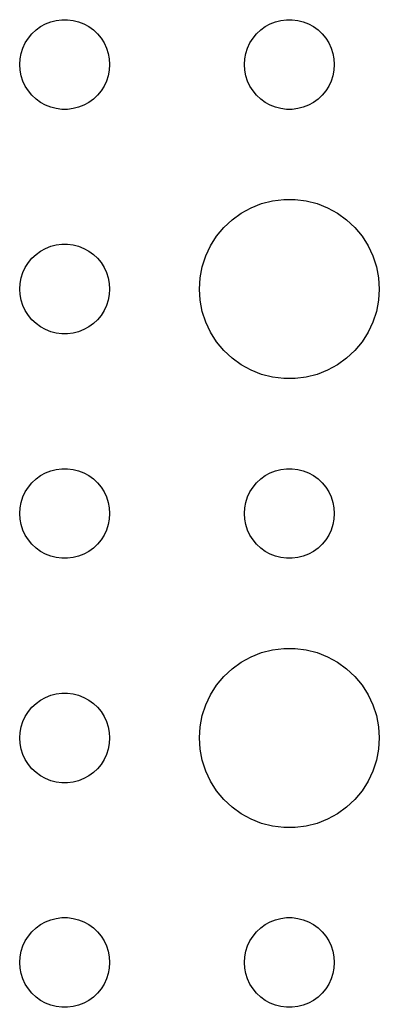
# Model space of a CAD drawing. Header units: metres. Extents: x -150 to 150, y -149 to 149.
# Drawn here: x 73.5 to 85.5, y -76.5 to -43.5 of the extents above; entities that cross this region are included whole.
import ezdxf

# ---------------------------------------------------------------- set-up
doc = ezdxf.new("R2010")
doc.units = ezdxf.units.M

msp = doc.modelspace()

# ---------------------------------------------------------------- linework, layer by layer
for p, q in [((74.5365, -43.5734), (74.7189, -43.5266)), ((74.7189, -43.5266), (74.9058, -43.503)), ((74.9058, -43.503), (75.0942, -43.503)), ((75.0942, -43.503), (75.2811, -43.5266)), ((75.2811, -43.5266), (75.4635, -43.5734)), ((82.0365, -43.5734), (82.2189, -43.5266)), ((82.2189, -43.5266), (82.4058, -43.503)), ((82.4058, -43.503), (82.5942, -43.503)), ((82.5942, -43.503), (82.7811, -43.5266)), ((82.7811, -43.5266), (82.9635, -43.5734)), ((73.9065, -43.9732), (74.0439, -43.8442)), ((74.0439, -43.8442), (74.1963, -43.7335)), ((74.1963, -43.7335), (74.3613, -43.6428)), ((74.3613, -43.6428), (74.5365, -43.5734)), ((75.4635, -43.5734), (75.6387, -43.6428)), ((75.6387, -43.6428), (75.8037, -43.7335)), ((75.8037, -43.7335), (75.9561, -43.8442)), ((75.9561, -43.8442), (76.0934, -43.9732)), ((81.4065, -43.9732), (81.5439, -43.8442)), ((81.5439, -43.8442), (81.6963, -43.7335)), ((81.6963, -43.7335), (81.8613, -43.6428)), ((81.8613, -43.6428), (82.0365, -43.5734)), ((82.9635, -43.5734), (83.1387, -43.6428)), ((83.1387, -43.6428), (83.3037, -43.7335)), ((83.3037, -43.7335), (83.4561, -43.8442)), ((83.4561, -43.8442), (83.5934, -43.9732)), ((73.6855, -44.2774), (73.7865, -44.1183)), ((73.7865, -44.1183), (73.9065, -43.9732)), ((76.0934, -43.9732), (76.2135, -44.1183)), ((76.2135, -44.1183), (76.3145, -44.2774)), ((81.1855, -44.2774), (81.2865, -44.1183)), ((81.2865, -44.1183), (81.4065, -43.9732)), ((83.5934, -43.9732), (83.7135, -44.1183)), ((83.7135, -44.1183), (83.8145, -44.2774)), ((73.5471, -44.627), (73.6053, -44.4478)), ((73.6053, -44.4478), (73.6855, -44.2774)), ((76.3145, -44.2774), (76.3947, -44.4478)), ((76.3947, -44.4478), (76.4529, -44.627)), ((81.0471, -44.627), (81.1053, -44.4478)), ((81.1053, -44.4478), (81.1855, -44.2774)), ((83.8145, -44.2774), (83.8947, -44.4478)), ((83.8947, -44.4478), (83.9529, -44.627)), ((73.5, -45), (73.5118, -44.812)), ((73.5118, -44.812), (73.5471, -44.627)), ((76.4529, -44.627), (76.4882, -44.812)), ((76.4882, -44.812), (76.5, -45)), ((81, -45), (81.0118, -44.812)), ((81.0118, -44.812), (81.0471, -44.627)), ((83.9529, -44.627), (83.9882, -44.812)), ((83.9882, -44.812), (84, -45)), ((73.5118, -45.188), (73.5, -45)), ((73.5471, -45.373), (73.5118, -45.188)), ((76.4882, -45.188), (76.4529, -45.373)), ((76.5, -45), (76.4882, -45.188)), ((81.0118, -45.188), (81, -45)), ((81.0471, -45.373), (81.0118, -45.188)), ((83.9882, -45.188), (83.9529, -45.373)), ((84, -45), (83.9882, -45.188)), ((73.6053, -45.5522), (73.5471, -45.373)), ((76.4529, -45.373), (76.3947, -45.5522)), ((81.1053, -45.5522), (81.0471, -45.373)), ((83.9529, -45.373), (83.8947, -45.5522)), ((73.6855, -45.7226), (73.6053, -45.5522)), ((73.7865, -45.8817), (73.6855, -45.7226)), ((76.3145, -45.7226), (76.2135, -45.8817)), ((76.3947, -45.5522), (76.3145, -45.7226)), ((81.1855, -45.7226), (81.1053, -45.5522)), ((81.2865, -45.8817), (81.1855, -45.7226)), ((83.8145, -45.7226), (83.7135, -45.8817)), ((83.8947, -45.5522), (83.8145, -45.7226)), ((73.9065, -46.0268), (73.7865, -45.8817)), ((74.0439, -46.1558), (73.9065, -46.0268)), ((74.1963, -46.2665), (74.0439, -46.1558)), ((75.9561, -46.1558), (75.8037, -46.2665)), ((76.0934, -46.0268), (75.9561, -46.1558)), ((76.2135, -45.8817), (76.0934, -46.0268)), ((81.4065, -46.0268), (81.2865, -45.8817)), ((81.5439, -46.1558), (81.4065, -46.0268)), ((81.6963, -46.2665), (81.5439, -46.1558)), ((83.4561, -46.1558), (83.3037, -46.2665)), ((83.5934, -46.0268), (83.4561, -46.1558)), ((83.7135, -45.8817), (83.5934, -46.0268)), ((74.3613, -46.3572), (74.1963, -46.2665)), ((74.5365, -46.4266), (74.3613, -46.3572)), ((74.7189, -46.4734), (74.5365, -46.4266)), ((74.9058, -46.497), (74.7189, -46.4734)), ((75.0942, -46.497), (74.9058, -46.497)), ((75.2811, -46.4734), (75.0942, -46.497)), ((75.4635, -46.4266), (75.2811, -46.4734)), ((75.6387, -46.3572), (75.4635, -46.4266)), ((75.8037, -46.2665), (75.6387, -46.3572)), ((81.8613, -46.3572), (81.6963, -46.2665)), ((82.0365, -46.4266), (81.8613, -46.3572)), ((82.2189, -46.4734), (82.0365, -46.4266)), ((82.4058, -46.497), (82.2189, -46.4734)), ((82.5942, -46.497), (82.4058, -46.497)), ((82.7811, -46.4734), (82.5942, -46.497)), ((82.9635, -46.4266), (82.7811, -46.4734)), ((83.1387, -46.3572), (82.9635, -46.4266)), ((83.3037, -46.2665), (83.1387, -46.3572)), ((80.8925, -49.967), (81.2227, -49.7855)), ((81.2227, -49.7855), (81.573, -49.6468)), ((81.573, -49.6468), (81.9379, -49.5531)), ((81.9379, -49.5531), (82.3116, -49.5059)), ((82.3116, -49.5059), (82.6884, -49.5059)), ((82.6884, -49.5059), (83.0621, -49.5531)), ((83.0621, -49.5531), (83.427, -49.6468)), ((83.427, -49.6468), (83.7773, -49.7855)), ((83.7773, -49.7855), (84.1075, -49.967)), ((80.5877, -50.1885), (80.8925, -49.967)), ((84.1075, -49.967), (84.4123, -50.1885)), ((80.073, -50.7366), (80.3131, -50.4464)), ((80.3131, -50.4464), (80.5877, -50.1885)), ((84.4123, -50.1885), (84.6869, -50.4464)), ((84.6869, -50.4464), (84.927, -50.7366)), ((79.8711, -51.0547), (80.073, -50.7366)), ((84.927, -50.7366), (85.1289, -51.0547)), ((74.3613, -51.1428), (74.5365, -51.0734)), ((74.5365, -51.0734), (74.7189, -51.0266)), ((74.7189, -51.0266), (74.9058, -51.003)), ((74.9058, -51.003), (75.0942, -51.003)), ((75.0942, -51.003), (75.2811, -51.0266)), ((75.2811, -51.0266), (75.4635, -51.0734)), ((75.4635, -51.0734), (75.6387, -51.1428)), ((79.7107, -51.3956), (79.8711, -51.0547)), ((85.1289, -51.0547), (85.2893, -51.3956)), ((73.9065, -51.4732), (74.0439, -51.3442)), ((74.0439, -51.3442), (74.1963, -51.2335)), ((74.1963, -51.2335), (74.3613, -51.1428)), ((75.6387, -51.1428), (75.8037, -51.2335)), ((75.8037, -51.2335), (75.9561, -51.3442)), ((75.9561, -51.3442), (76.0934, -51.4732)), ((79.5943, -51.7539), (79.7107, -51.3956)), ((85.2893, -51.3956), (85.4057, -51.7539)), ((73.6053, -51.9478), (73.6855, -51.7774)), ((73.6855, -51.7774), (73.7865, -51.6183)), ((73.7865, -51.6183), (73.9065, -51.4732)), ((76.0934, -51.4732), (76.2135, -51.6183)), ((76.2135, -51.6183), (76.3145, -51.7774)), ((76.3145, -51.7774), (76.3947, -51.9478)), ((79.5237, -52.124), (79.5943, -51.7539)), ((85.4057, -51.7539), (85.4763, -52.124)), ((73.5118, -52.312), (73.5471, -52.127)), ((73.5471, -52.127), (73.6053, -51.9478)), ((76.3947, -51.9478), (76.4529, -52.127)), ((76.4529, -52.127), (76.4882, -52.312)), ((79.5, -52.5), (79.5237, -52.124)), ((85.4763, -52.124), (85.5, -52.5)), ((73.5, -52.5), (73.5118, -52.312)), ((76.4882, -52.312), (76.5, -52.5)), ((73.5118, -52.688), (73.5, -52.5)), ((73.5471, -52.873), (73.5118, -52.688)), ((76.4882, -52.688), (76.4529, -52.873)), ((76.5, -52.5), (76.4882, -52.688)), ((79.5237, -52.876), (79.5, -52.5)), ((85.5, -52.5), (85.4763, -52.876)), ((73.6053, -53.0522), (73.5471, -52.873)), ((73.6855, -53.2226), (73.6053, -53.0522)), ((76.3947, -53.0522), (76.3145, -53.2226)), ((76.4529, -52.873), (76.3947, -53.0522)), ((79.5943, -53.2461), (79.5237, -52.876)), ((85.4763, -52.876), (85.4057, -53.2461)), ((73.7865, -53.3817), (73.6855, -53.2226)), ((73.9065, -53.5268), (73.7865, -53.3817)), ((76.2135, -53.3817), (76.0934, -53.5268)), ((76.3145, -53.2226), (76.2135, -53.3817)), ((79.7107, -53.6044), (79.5943, -53.2461)), ((85.4057, -53.2461), (85.2893, -53.6044)), ((74.0439, -53.6558), (73.9065, -53.5268)), ((74.1963, -53.7665), (74.0439, -53.6558)), ((74.3613, -53.8572), (74.1963, -53.7665)), ((75.8037, -53.7665), (75.6387, -53.8572)), ((75.9561, -53.6558), (75.8037, -53.7665)), ((76.0934, -53.5268), (75.9561, -53.6558)), ((79.8711, -53.9453), (79.7107, -53.6044)), ((85.2893, -53.6044), (85.1289, -53.9453)), ((74.5365, -53.9266), (74.3613, -53.8572)), ((74.7189, -53.9734), (74.5365, -53.9266)), ((74.9058, -53.997), (74.7189, -53.9734)), ((75.0942, -53.997), (74.9058, -53.997)), ((75.2811, -53.9734), (75.0942, -53.997)), ((75.4635, -53.9266), (75.2811, -53.9734)), ((75.6387, -53.8572), (75.4635, -53.9266)), ((80.073, -54.2634), (79.8711, -53.9453)), ((85.1289, -53.9453), (84.927, -54.2634)), ((80.3131, -54.5536), (80.073, -54.2634)), ((84.927, -54.2634), (84.6869, -54.5536)), ((80.5877, -54.8115), (80.3131, -54.5536)), ((84.6869, -54.5536), (84.4123, -54.8115)), ((80.8925, -55.033), (80.5877, -54.8115)), ((81.2227, -55.2145), (80.8925, -55.033)), ((84.1075, -55.033), (83.7773, -55.2145)), ((84.4123, -54.8115), (84.1075, -55.033)), ((81.573, -55.3532), (81.2227, -55.2145)), ((81.9379, -55.4469), (81.573, -55.3532)), ((83.427, -55.3532), (83.0621, -55.4469)), ((83.7773, -55.2145), (83.427, -55.3532)), ((82.3116, -55.4941), (81.9379, -55.4469)), ((82.6884, -55.4941), (82.3116, -55.4941)), ((83.0621, -55.4469), (82.6884, -55.4941)), ((74.1963, -58.7335), (74.3613, -58.6428)), ((74.3613, -58.6428), (74.5365, -58.5734)), ((74.5365, -58.5734), (74.7189, -58.5266)), ((74.7189, -58.5266), (74.9058, -58.503)), ((74.9058, -58.503), (75.0942, -58.503)), ((75.0942, -58.503), (75.2811, -58.5266)), ((75.2811, -58.5266), (75.4635, -58.5734)), ((75.4635, -58.5734), (75.6387, -58.6428)), ((75.6387, -58.6428), (75.8037, -58.7335)), ((81.6963, -58.7335), (81.8613, -58.6428)), ((81.8613, -58.6428), (82.0365, -58.5734)), ((82.0365, -58.5734), (82.2189, -58.5266)), ((82.2189, -58.5266), (82.4058, -58.503)), ((82.4058, -58.503), (82.5942, -58.503)), ((82.5942, -58.503), (82.7811, -58.5266)), ((82.7811, -58.5266), (82.9635, -58.5734)), ((82.9635, -58.5734), (83.1387, -58.6428)), ((83.1387, -58.6428), (83.3037, -58.7335)), ((73.7865, -59.1183), (73.9065, -58.9732)), ((73.9065, -58.9732), (74.0439, -58.8442)), ((74.0439, -58.8442), (74.1963, -58.7335)), ((75.8037, -58.7335), (75.9561, -58.8442)), ((75.9561, -58.8442), (76.0934, -58.9732)), ((76.0934, -58.9732), (76.2135, -59.1183)), ((81.2865, -59.1183), (81.4065, -58.9732)), ((81.4065, -58.9732), (81.5439, -58.8442)), ((81.5439, -58.8442), (81.6963, -58.7335)), ((83.3037, -58.7335), (83.4561, -58.8442)), ((83.4561, -58.8442), (83.5934, -58.9732)), ((83.5934, -58.9732), (83.7135, -59.1183)), ((73.6053, -59.4478), (73.6855, -59.2774)), ((73.6855, -59.2774), (73.7865, -59.1183)), ((76.2135, -59.1183), (76.3145, -59.2774)), ((76.3145, -59.2774), (76.3947, -59.4478)), ((81.1053, -59.4478), (81.1855, -59.2774)), ((81.1855, -59.2774), (81.2865, -59.1183)), ((83.7135, -59.1183), (83.8145, -59.2774)), ((83.8145, -59.2774), (83.8947, -59.4478)), ((73.5118, -59.812), (73.5471, -59.627)), ((73.5471, -59.627), (73.6053, -59.4478)), ((76.3947, -59.4478), (76.4529, -59.627)), ((76.4529, -59.627), (76.4882, -59.812)), ((81.0118, -59.812), (81.0471, -59.627)), ((81.0471, -59.627), (81.1053, -59.4478)), ((83.8947, -59.4478), (83.9529, -59.627)), ((83.9529, -59.627), (83.9882, -59.812)), ((73.5, -60), (73.5118, -59.812)), ((73.5118, -60.188), (73.5, -60)), ((76.4882, -59.812), (76.5, -60)), ((76.5, -60), (76.4882, -60.188)), ((81, -60), (81.0118, -59.812)), ((81.0118, -60.188), (81, -60)), ((83.9882, -59.812), (84, -60)), ((84, -60), (83.9882, -60.188)), ((73.5471, -60.373), (73.5118, -60.188)), ((73.6053, -60.5522), (73.5471, -60.373)), ((76.4529, -60.373), (76.3947, -60.5522)), ((76.4882, -60.188), (76.4529, -60.373)), ((81.0471, -60.373), (81.0118, -60.188)), ((81.1053, -60.5522), (81.0471, -60.373)), ((83.9529, -60.373), (83.8947, -60.5522)), ((83.9882, -60.188), (83.9529, -60.373)), ((73.6855, -60.7226), (73.6053, -60.5522)), ((76.3947, -60.5522), (76.3145, -60.7226)), ((81.1855, -60.7226), (81.1053, -60.5522)), ((83.8947, -60.5522), (83.8145, -60.7226)), ((73.7865, -60.8817), (73.6855, -60.7226)), ((73.9065, -61.0268), (73.7865, -60.8817)), ((74.0439, -61.1558), (73.9065, -61.0268)), ((76.0934, -61.0268), (75.9561, -61.1558)), ((76.2135, -60.8817), (76.0934, -61.0268)), ((76.3145, -60.7226), (76.2135, -60.8817)), ((81.2865, -60.8817), (81.1855, -60.7226)), ((81.4065, -61.0268), (81.2865, -60.8817)), ((81.5439, -61.1558), (81.4065, -61.0268)), ((83.5934, -61.0268), (83.4561, -61.1558)), ((83.7135, -60.8817), (83.5934, -61.0268)), ((83.8145, -60.7226), (83.7135, -60.8817)), ((74.1963, -61.2665), (74.0439, -61.1558)), ((74.3613, -61.3572), (74.1963, -61.2665)), ((74.5365, -61.4266), (74.3613, -61.3572)), ((75.6387, -61.3572), (75.4635, -61.4266)), ((75.8037, -61.2665), (75.6387, -61.3572)), ((75.9561, -61.1558), (75.8037, -61.2665)), ((81.6963, -61.2665), (81.5439, -61.1558)), ((81.8613, -61.3572), (81.6963, -61.2665)), ((82.0365, -61.4266), (81.8613, -61.3572)), ((83.1387, -61.3572), (82.9635, -61.4266)), ((83.3037, -61.2665), (83.1387, -61.3572)), ((83.4561, -61.1558), (83.3037, -61.2665)), ((74.7189, -61.4734), (74.5365, -61.4266)), ((74.9058, -61.497), (74.7189, -61.4734)), ((75.0942, -61.497), (74.9058, -61.497)), ((75.2811, -61.4734), (75.0942, -61.497)), ((75.4635, -61.4266), (75.2811, -61.4734)), ((82.2189, -61.4734), (82.0365, -61.4266)), ((82.4058, -61.497), (82.2189, -61.4734)), ((82.5942, -61.497), (82.4058, -61.497)), ((82.7811, -61.4734), (82.5942, -61.497)), ((82.9635, -61.4266), (82.7811, -61.4734)), ((81.2227, -64.7855), (81.573, -64.6468)), ((81.573, -64.6468), (81.9379, -64.5531)), ((81.9379, -64.5531), (82.3116, -64.5059)), ((82.3116, -64.5059), (82.6884, -64.5059)), ((82.6884, -64.5059), (83.0621, -64.5531)), ((83.0621, -64.5531), (83.427, -64.6468)), ((83.427, -64.6468), (83.7773, -64.7855)), ((80.5877, -65.1885), (80.8925, -64.967)), ((80.8925, -64.967), (81.2227, -64.7855)), ((83.7773, -64.7855), (84.1075, -64.967)), ((84.1075, -64.967), (84.4123, -65.1885)), ((80.3131, -65.4464), (80.5877, -65.1885)), ((84.4123, -65.1885), (84.6869, -65.4464)), ((80.073, -65.7366), (80.3131, -65.4464)), ((84.6869, -65.4464), (84.927, -65.7366)), ((79.8711, -66.0547), (80.073, -65.7366)), ((84.927, -65.7366), (85.1289, -66.0547)), ((74.0439, -66.3442), (74.1963, -66.2335)), ((74.1963, -66.2335), (74.3613, -66.1428)), ((74.3613, -66.1428), (74.5365, -66.0734)), ((74.5365, -66.0734), (74.7189, -66.0266)), ((74.7189, -66.0266), (74.9058, -66.003)), ((74.9058, -66.003), (75.0942, -66.003)), ((75.0942, -66.003), (75.2811, -66.0266)), ((75.2811, -66.0266), (75.4635, -66.0734)), ((75.4635, -66.0734), (75.6387, -66.1428)), ((75.6387, -66.1428), (75.8037, -66.2335)), ((75.8037, -66.2335), (75.9561, -66.3442)), ((79.7107, -66.3956), (79.8711, -66.0547)), ((85.1289, -66.0547), (85.2893, -66.3956)), ((73.6855, -66.7774), (73.7865, -66.6183)), ((73.7865, -66.6183), (73.9065, -66.4732)), ((73.9065, -66.4732), (74.0439, -66.3442)), ((75.9561, -66.3442), (76.0934, -66.4732)), ((76.0934, -66.4732), (76.2135, -66.6183)), ((76.2135, -66.6183), (76.3145, -66.7774)), ((79.5943, -66.7539), (79.7107, -66.3956)), ((85.2893, -66.3956), (85.4057, -66.7539)), ((73.5471, -67.127), (73.6053, -66.9478)), ((73.6053, -66.9478), (73.6855, -66.7774)), ((76.3145, -66.7774), (76.3947, -66.9478)), ((76.3947, -66.9478), (76.4529, -67.127)), ((79.5237, -67.124), (79.5943, -66.7539)), ((85.4057, -66.7539), (85.4763, -67.124)), ((73.5118, -67.312), (73.5471, -67.127)), ((76.4529, -67.127), (76.4882, -67.312)), ((79.5, -67.5), (79.5237, -67.124)), ((85.4763, -67.124), (85.5, -67.5)), ((73.5, -67.5), (73.5118, -67.312)), ((73.5118, -67.688), (73.5, -67.5)), ((76.4882, -67.312), (76.5, -67.5)), ((76.5, -67.5), (76.4882, -67.688)), ((79.5237, -67.876), (79.5, -67.5)), ((85.5, -67.5), (85.4763, -67.876)), ((73.5471, -67.873), (73.5118, -67.688)), ((73.6053, -68.0522), (73.5471, -67.873)), ((76.4529, -67.873), (76.3947, -68.0522)), ((76.4882, -67.688), (76.4529, -67.873)), ((79.5943, -68.2461), (79.5237, -67.876)), ((85.4763, -67.876), (85.4057, -68.2461)), ((73.6855, -68.2226), (73.6053, -68.0522)), ((73.7865, -68.3817), (73.6855, -68.2226)), ((76.3145, -68.2226), (76.2135, -68.3817)), ((76.3947, -68.0522), (76.3145, -68.2226)), ((79.7107, -68.6044), (79.5943, -68.2461)), ((85.4057, -68.2461), (85.2893, -68.6044)), ((73.9065, -68.5268), (73.7865, -68.3817)), ((74.0439, -68.6558), (73.9065, -68.5268)), ((76.0934, -68.5268), (75.9561, -68.6558)), ((76.2135, -68.3817), (76.0934, -68.5268)), ((79.8711, -68.9453), (79.7107, -68.6044)), ((85.2893, -68.6044), (85.1289, -68.9453)), ((74.1963, -68.7665), (74.0439, -68.6558)), ((74.3613, -68.8572), (74.1963, -68.7665)), ((74.5365, -68.9266), (74.3613, -68.8572)), ((74.7189, -68.9734), (74.5365, -68.9266)), ((75.4635, -68.9266), (75.2811, -68.9734)), ((75.6387, -68.8572), (75.4635, -68.9266)), ((75.8037, -68.7665), (75.6387, -68.8572)), ((75.9561, -68.6558), (75.8037, -68.7665)), ((80.073, -69.2634), (79.8711, -68.9453)), ((85.1289, -68.9453), (84.927, -69.2634)), ((74.9058, -68.997), (74.7189, -68.9734)), ((75.0942, -68.997), (74.9058, -68.997)), ((75.2811, -68.9734), (75.0942, -68.997)), ((80.3131, -69.5536), (80.073, -69.2634)), ((84.927, -69.2634), (84.6869, -69.5536)), ((80.5877, -69.8115), (80.3131, -69.5536)), ((84.6869, -69.5536), (84.4123, -69.8115)), ((80.8925, -70.033), (80.5877, -69.8115)), ((84.4123, -69.8115), (84.1075, -70.033)), ((81.2227, -70.2145), (80.8925, -70.033)), ((81.573, -70.3532), (81.2227, -70.2145)), ((83.7773, -70.2145), (83.427, -70.3532)), ((84.1075, -70.033), (83.7773, -70.2145)), ((81.9379, -70.4469), (81.573, -70.3532)), ((82.3116, -70.4941), (81.9379, -70.4469)), ((82.6884, -70.4941), (82.3116, -70.4941)), ((83.0621, -70.4469), (82.6884, -70.4941)), ((83.427, -70.3532), (83.0621, -70.4469)), ((74.3613, -73.6428), (74.5365, -73.5734)), ((74.5365, -73.5734), (74.7189, -73.5266)), ((74.7189, -73.5266), (74.9058, -73.503)), ((74.9058, -73.503), (75.0942, -73.503)), ((75.0942, -73.503), (75.2811, -73.5266)), ((75.2811, -73.5266), (75.4635, -73.5734)), ((75.4635, -73.5734), (75.6387, -73.6428)), ((81.8613, -73.6428), (82.0365, -73.5734)), ((82.0365, -73.5734), (82.2189, -73.5266)), ((82.2189, -73.5266), (82.4058, -73.503)), ((82.4058, -73.503), (82.5942, -73.503)), ((82.5942, -73.503), (82.7811, -73.5266)), ((82.7811, -73.5266), (82.9635, -73.5734)), ((82.9635, -73.5734), (83.1387, -73.6428)), ((73.9065, -73.9732), (74.0439, -73.8442)), ((74.0439, -73.8442), (74.1963, -73.7335)), ((74.1963, -73.7335), (74.3613, -73.6428)), ((75.6387, -73.6428), (75.8037, -73.7335)), ((75.8037, -73.7335), (75.9561, -73.8442)), ((75.9561, -73.8442), (76.0934, -73.9732)), ((81.4065, -73.9732), (81.5439, -73.8442)), ((81.5439, -73.8442), (81.6963, -73.7335)), ((81.6963, -73.7335), (81.8613, -73.6428)), ((83.1387, -73.6428), (83.3037, -73.7335)), ((83.3037, -73.7335), (83.4561, -73.8442)), ((83.4561, -73.8442), (83.5934, -73.9732)), ((73.6855, -74.2774), (73.7865, -74.1183)), ((73.7865, -74.1183), (73.9065, -73.9732)), ((76.0934, -73.9732), (76.2135, -74.1183)), ((76.2135, -74.1183), (76.3145, -74.2774)), ((81.1855, -74.2774), (81.2865, -74.1183)), ((81.2865, -74.1183), (81.4065, -73.9732)), ((83.5934, -73.9732), (83.7135, -74.1183)), ((83.7135, -74.1183), (83.8145, -74.2774)), ((73.5471, -74.627), (73.6053, -74.4478)), ((73.6053, -74.4478), (73.6855, -74.2774)), ((76.3145, -74.2774), (76.3947, -74.4478)), ((76.3947, -74.4478), (76.4529, -74.627)), ((81.0471, -74.627), (81.1053, -74.4478)), ((81.1053, -74.4478), (81.1855, -74.2774)), ((83.8145, -74.2774), (83.8947, -74.4478)), ((83.8947, -74.4478), (83.9529, -74.627)), ((73.5, -75), (73.5118, -74.812)), ((73.5118, -74.812), (73.5471, -74.627)), ((76.4529, -74.627), (76.4882, -74.812)), ((76.4882, -74.812), (76.5, -75)), ((81, -75), (81.0118, -74.812)), ((81.0118, -74.812), (81.0471, -74.627)), ((83.9529, -74.627), (83.9882, -74.812)), ((83.9882, -74.812), (84, -75)), ((73.5118, -75.188), (73.5, -75)), ((73.5471, -75.373), (73.5118, -75.188)), ((76.4882, -75.188), (76.4529, -75.373)), ((76.5, -75), (76.4882, -75.188)), ((81.0118, -75.188), (81, -75)), ((81.0471, -75.373), (81.0118, -75.188)), ((83.9882, -75.188), (83.9529, -75.373)), ((84, -75), (83.9882, -75.188)), ((73.6053, -75.5522), (73.5471, -75.373)), ((73.6855, -75.7226), (73.6053, -75.5522)), ((76.3947, -75.5522), (76.3145, -75.7226)), ((76.4529, -75.373), (76.3947, -75.5522)), ((81.1053, -75.5522), (81.0471, -75.373)), ((81.1855, -75.7226), (81.1053, -75.5522)), ((83.8947, -75.5522), (83.8145, -75.7226)), ((83.9529, -75.373), (83.8947, -75.5522)), ((73.7865, -75.8817), (73.6855, -75.7226)), ((73.9065, -76.0268), (73.7865, -75.8817)), ((76.2135, -75.8817), (76.0934, -76.0268)), ((76.3145, -75.7226), (76.2135, -75.8817)), ((81.2865, -75.8817), (81.1855, -75.7226)), ((81.4065, -76.0268), (81.2865, -75.8817)), ((83.7135, -75.8817), (83.5934, -76.0268)), ((83.8145, -75.7226), (83.7135, -75.8817)), ((74.0439, -76.1558), (73.9065, -76.0268)), ((74.1963, -76.2665), (74.0439, -76.1558)), ((75.9561, -76.1558), (75.8037, -76.2665)), ((76.0934, -76.0268), (75.9561, -76.1558)), ((81.5439, -76.1558), (81.4065, -76.0268)), ((81.6963, -76.2665), (81.5439, -76.1558)), ((83.4561, -76.1558), (83.3037, -76.2665)), ((83.5934, -76.0268), (83.4561, -76.1558)), ((74.3613, -76.3572), (74.1963, -76.2665)), ((74.5365, -76.4266), (74.3613, -76.3572)), ((74.7189, -76.4734), (74.5365, -76.4266)), ((74.9058, -76.497), (74.7189, -76.4734)), ((75.0942, -76.497), (74.9058, -76.497)), ((75.2811, -76.4734), (75.0942, -76.497)), ((75.4635, -76.4266), (75.2811, -76.4734)), ((75.6387, -76.3572), (75.4635, -76.4266)), ((75.8037, -76.2665), (75.6387, -76.3572)), ((81.8613, -76.3572), (81.6963, -76.2665)), ((82.0365, -76.4266), (81.8613, -76.3572)), ((82.2189, -76.4734), (82.0365, -76.4266)), ((82.4058, -76.497), (82.2189, -76.4734)), ((82.5942, -76.497), (82.4058, -76.497)), ((82.7811, -76.4734), (82.5942, -76.497)), ((82.9635, -76.4266), (82.7811, -76.4734)), ((83.1387, -76.3572), (82.9635, -76.4266)), ((83.3037, -76.2665), (83.1387, -76.3572))]:
    msp.add_line(p, q)

doc.saveas('drawing.dxf')
